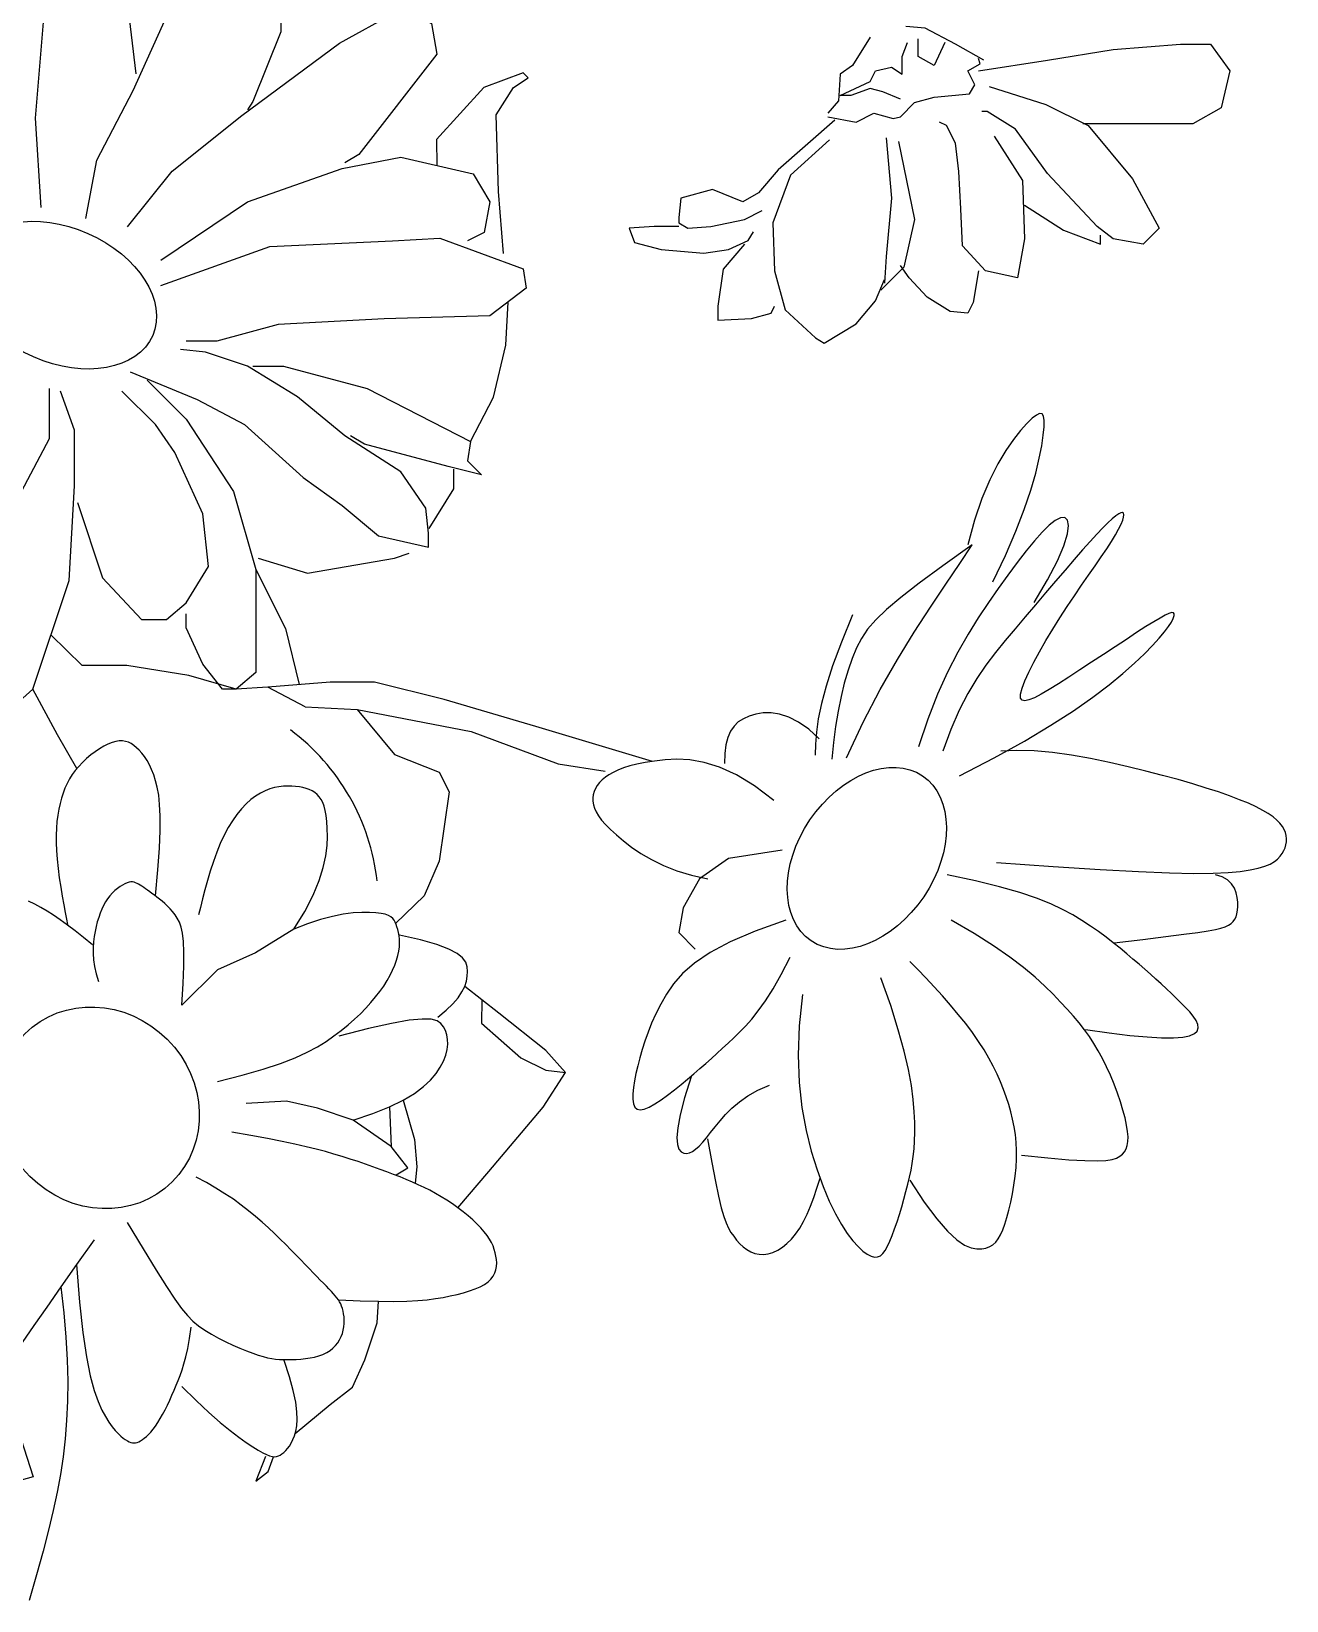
# Model space of a CAD drawing. Extents: x 83 to 520, y 195 to 710.
# Drawn here: x 371.9 to 520.2, y 319.6 to 505 of the extents above; entities that cross this region are included whole.
import ezdxf

# ---------------------------------------------------------------- set-up
doc = ezdxf.new("R2010")
doc.units = 0
doc.header["$LTSCALE"] = 0.9
doc.header["$MEASUREMENT"] = 0
for name, color, linetype in [('3', 3, 'CONTINUOUS'), ('4', 4, 'CONTINUOUS'), ('7', 7, 'CONTINUOUS')]:
    doc.layers.add(name, color=color, linetype=linetype)

msp = doc.modelspace()

# ---------------------------------------------------------------- linework, layer by layer
at = {"layer": '3'}
for points in [[(474.53, 496.98), (472.44, 497.82), (470.97, 498.24), (468.67, 497.4), (467.41, 497.4), (470.97, 499.07), (471.6, 500.33), (473.48, 500.75), (474.74, 499.91), (474.74, 502), (475.37, 503.67)], [(479.76, 503.67), (478.51, 500.96), (476.62, 502), (476.62, 504.09)], [(427.64, 478.73), (427.05, 486.05), (426.76, 495.12), (428.81, 498.34), (430.57, 499.51), (429.98, 500.09), (425.3, 498.34), (419.73, 492.19), (419.78, 489.12)], [(423.73, 456.55), (426.47, 461.76), (427.93, 467.91), (428.17, 473)], [(418.85, 446.25), (421.78, 450.94), (421.78, 453.28)], [(398.64, 442.74), (404.5, 440.99), (414.75, 442.74), (416.51, 443.33)], [(398.37, 441.42), (401.87, 434.46), (403.48, 427.82)], [(404.21, 425.19), (399.81, 427.53), (396.07, 427.28), (390.45, 428.9), (383.13, 430.07), (377.86, 430.07), (374.17, 433.69)], [(377.25, 417.92), (374.93, 421.88), (372.03, 427.28)], [(410.36, 424.89), (414.76, 419.54), (420.03, 417.49), (421.21, 415.15), (420.03, 406.96), (418.28, 402.86), (414.89, 399.61)], [(422.25, 366), (425.89, 370.28), (432.34, 377.88), (434.97, 381.98), (432.63, 384.61), (427.07, 389), (423.05, 392.17)], [(425.06, 390.58), (425.02, 387.83), (429.7, 383.73), (432.63, 382.27), (434.97, 381.98)], [(403.02, 339.35), (407.15, 342.77), (409.78, 344.82), (411.25, 348.04), (412.71, 352.43), (412.87, 354.96)], [(368.85, 348.17), (369.57, 342.08), (372.07, 334.21), (370.64, 333.85), (368.85, 338.86), (365.99, 341.72)], [(399.53, 336.63), (398.36, 333.7), (399.83, 334.87), (400.46, 336.61)]]:
    msp.add_lwpolyline(points, dxfattribs=at)
msp.add_arc((386.92, 401.67), 25.96, 6.5138, 53.2281, dxfattribs=at)
at = {"layer": '4'}
for points in [[(373.01, 484.19), (372.35, 494.72), (373.67, 510.84), (374, 521.36), (376.97, 524.98), (380.92, 524), (381.58, 521.04), (383.22, 508.2), (384.21, 499.98)], [(378.28, 482.87), (379.6, 489.78), (383.88, 498.01), (388.49, 508.2), (394.09, 517.75), (396.39, 519.72), (398.04, 518.4), (401.33, 514.46), (401.33, 504.92), (398.04, 496.69), (397.38, 495.7)], [(383.22, 481.89), (388.49, 488.47), (396.72, 495.05), (408.25, 503.6), (414.84, 507.22), (417.14, 506.89), (419.12, 505.9), (419.78, 502.28), (410.55, 490.44), (408.91, 489.45)], [(387.17, 477.94), (397.38, 484.85), (408.58, 488.79), (415.49, 490.11), (424.06, 488.14), (426.03, 484.85), (425.37, 481.23), (423.4, 480.24)], [(387.17, 474.98), (400.02, 479.58), (414.51, 480.24), (420.11, 480.57), (429.98, 476.95), (430.31, 474.65), (426.03, 471.36), (413.52, 471.03), (401, 470.37), (393.76, 468.4), (390.14, 468.4)], [(408.91, 457.21), (403.31, 461.82), (397.38, 465.44), (392.44, 467.08), (389.48, 467.41)], [(365.11, 467.08), (360.5, 460.5), (357.86, 452.61), (358.85, 445.7), (362.8, 444.71), (367.74, 447.01), (370.71, 450.63), (374, 456.88), (374, 462.81)], [(398.04, 465.44), (401.66, 465.44), (411.54, 462.81), (423.73, 456.55), (423.4, 454.25), (425.04, 452.61), (421.09, 453.59), (411.21, 456.23), (409.57, 457.21)], [(383.55, 464.78), (391.45, 461.49), (397.05, 458.53), (403.97, 452.28), (408.58, 448.99), (412.86, 445.37), (418.79, 444.05), (418.79, 445.7), (418.46, 448.66), (415.49, 452.94), (408.91, 457.21)], [(385.53, 463.79), (390.14, 459.19), (395.74, 450.63), (398.37, 441.42), (398.37, 429.25), (396.07, 427.28), (394.42, 427.28), (392.11, 430.24), (390.14, 434.51), (390.14, 436.16)], [(362.8, 445.37), (360.83, 435.17), (362.15, 425.63), (363.46, 421.68), (365.77, 421.68), (372.03, 427.28), (376.31, 440.11), (376.97, 451.29), (376.97, 457.87), (375.32, 462.48)], [(377.29, 449.32), (380.26, 440.43), (384.87, 435.5), (387.83, 435.5), (390.14, 437.47), (392.77, 441.75), (392.11, 448), (388.82, 455.24), (386.52, 458.53), (382.56, 462.48)], [(485.44, 439.94), (486.94, 443.08), (488.17, 445.93), (489.16, 448.5), (489.94, 450.79), (490.52, 452.8), (490.94, 454.55), (491.23, 456.04), (491.41, 457.28), (491.51, 458.27), (491.52, 459.01), (491.44, 459.52), (491.26, 459.79), (490.98, 459.84), (490.59, 459.66), (490.09, 459.27), (489.46, 458.66), (488.72, 457.83), (487.88, 456.78), (486.97, 455.47), (486.03, 453.88), (485.09, 452), (484.16, 449.79), (483.3, 447.24), (482.51, 444.32)], [(483, 444.32), (479.53, 441.83), (476.75, 439.78), (474.56, 438.09), (472.88, 436.68), (471.61, 435.46), (470.65, 434.35), (469.93, 433.28), (469.34, 432.14), (468.82, 430.89), (468.34, 429.51), (467.9, 428), (467.51, 426.39), (467.17, 424.67), (466.87, 422.86), (466.62, 420.96), (466.42, 418.99)], [(468.15, 419.16), (470.12, 423.36), (472.14, 427.22), (474.17, 430.77), (476.17, 434.02), (478.09, 436.98), (479.9, 439.67), (481.55, 442.11), (483, 444.32)], [(464.95, 421.42), (463.7, 422.55), (462.49, 423.38), (461.34, 423.96), (460.26, 424.32), (459.24, 424.48), (458.3, 424.47), (457.44, 424.34), (456.66, 424.1), (455.98, 423.79), (455.38, 423.4), (454.88, 422.91), (454.47, 422.31), (454.15, 421.58), (453.92, 420.71), (453.78, 419.69), (453.74, 418.5)], [(386.54, 402.85), (386.81, 405.94), (386.98, 408.5), (387.06, 410.59), (387.07, 412.3), (387.01, 413.67), (386.9, 414.77), (386.74, 415.68), (386.54, 416.46), (386.32, 417.15), (386.07, 417.78), (385.8, 418.35), (385.52, 418.86), (385.23, 419.31), (384.92, 419.71), (384.61, 420.06), (384.29, 420.36), (383.97, 420.62), (383.65, 420.84), (383.32, 421), (382.98, 421.11), (382.62, 421.16), (382.24, 421.16), (381.83, 421.1), (381.39, 420.97), (380.91, 420.78), (380.41, 420.53), (379.9, 420.23), (379.38, 419.89), (378.87, 419.5), (378.37, 419.08), (377.89, 418.63), (377.45, 418.16), (377.05, 417.68), (376.69, 417.19), (376.37, 416.67), (376.08, 416.14), (375.83, 415.58), (375.61, 415), (375.41, 414.4), (375.25, 413.76), (375.1, 413.1), (374.98, 412.4), (374.88, 411.65), (374.81, 410.87), (374.78, 410.03), (374.78, 409.14), (374.82, 408.2), (374.89, 407.18), (375.01, 406.11), (375.16, 405), (375.33, 403.89), (375.51, 402.81), (375.69, 401.8), (375.86, 400.89), (376.01, 400.1), (376.14, 399.48)], [(459.59, 414.11), (457.29, 415.87), (455.15, 417.17), (453.16, 418.07), (451.33, 418.63), (449.65, 418.92), (448.12, 419), (446.73, 418.93), (445.48, 418.78), (444.38, 418.61), (443.4, 418.41), (442.55, 418.2), (441.8, 417.97), (441.15, 417.72), (440.59, 417.45), (440.1, 417.17), (439.67, 416.88), (439.3, 416.56), (438.99, 416.24), (438.72, 415.9), (438.51, 415.55), (438.36, 415.18), (438.25, 414.81), (438.2, 414.43), (438.21, 414.03), (438.27, 413.63), (438.39, 413.22), (438.58, 412.78), (438.86, 412.32), (439.23, 411.82), (439.69, 411.28), (440.27, 410.7), (440.97, 410.05), (441.8, 409.36), (442.76, 408.63), (443.87, 407.88), (445.13, 407.15), (446.54, 406.46), (448.12, 405.83), (449.86, 405.29), (451.78, 404.86)], [(485.89, 406.8), (492.59, 406.32), (498.14, 405.97), (502.67, 405.72), (506.31, 405.58), (509.2, 405.52), (511.47, 405.54), (513.25, 405.62), (514.67, 405.75), (515.84, 405.92), (516.8, 406.12), (517.59, 406.36), (518.21, 406.62), (518.71, 406.91), (519.09, 407.21), (519.39, 407.53), (519.62, 407.86), (519.82, 408.2), (519.97, 408.54), (520.08, 408.89), (520.14, 409.25), (520.16, 409.61), (520.12, 409.97), (520.02, 410.34), (519.87, 410.7), (519.65, 411.07), (519.37, 411.44), (519, 411.81), (518.55, 412.18), (517.99, 412.57), (517.33, 412.96), (516.55, 413.37), (515.64, 413.79), (514.6, 414.22), (513.42, 414.67), (512.1, 415.13), (510.65, 415.6), (509.07, 416.09), (507.35, 416.59), (505.51, 417.09), (503.53, 417.6), (501.43, 418.12), (499.24, 418.62), (496.99, 419.08), (494.74, 419.48), (492.51, 419.79), (490.35, 419.99), (488.29, 420.05), (486.38, 419.96)], [(402.85, 398.92), (404.16, 401.03), (405.15, 402.94), (405.87, 404.66), (406.35, 406.2), (406.65, 407.58), (406.8, 408.8), (406.84, 409.87), (406.81, 410.81), (406.76, 411.63), (406.68, 412.34), (406.57, 412.94), (406.44, 413.46), (406.28, 413.89), (406.09, 414.26), (405.87, 414.57), (405.62, 414.84), (405.34, 415.07), (405.03, 415.26), (404.69, 415.43), (404.33, 415.56), (403.94, 415.66), (403.52, 415.74), (403.08, 415.79), (402.62, 415.82), (402.13, 415.83), (401.63, 415.8), (401.11, 415.74), (400.57, 415.64), (400.03, 415.49), (399.47, 415.28), (398.92, 415), (398.35, 414.65), (397.79, 414.23), (397.23, 413.72), (396.68, 413.14), (396.14, 412.48), (395.62, 411.74), (395.12, 410.92), (394.64, 410.03), (394.18, 409.06), (393.76, 408.01), (393.36, 406.92), (393, 405.79), (392.66, 404.66), (392.36, 403.56), (392.08, 402.49), (391.83, 401.5), (391.6, 400.6)], [(460.56, 408.27), (454.22, 407.29), (450.81, 404.86), (448.86, 401.45), (448.37, 398.52), (450.28, 396.57)], [(389.64, 389.93), (389.8, 392.5), (389.88, 394.57), (389.89, 396.21), (389.83, 397.48), (389.71, 398.45), (389.55, 399.18), (389.34, 399.75), (389.1, 400.21), (388.83, 400.62), (388.54, 401), (388.24, 401.34), (387.93, 401.66), (387.62, 401.95), (387.3, 402.22), (386.99, 402.48), (386.68, 402.71), (386.39, 402.93), (386.11, 403.14), (385.85, 403.34), (385.59, 403.52), (385.35, 403.69), (385.13, 403.84), (384.91, 403.99), (384.71, 404.12), (384.53, 404.23), (384.35, 404.33), (384.17, 404.41), (383.99, 404.47), (383.81, 404.5), (383.61, 404.5), (383.4, 404.47), (383.17, 404.4), (382.91, 404.29), (382.63, 404.14), (382.34, 403.96), (382.04, 403.74), (381.73, 403.49), (381.43, 403.2), (381.14, 402.88), (380.87, 402.52), (380.62, 402.14), (380.39, 401.73), (380.17, 401.28), (379.98, 400.81), (379.81, 400.31), (379.65, 399.79), (379.52, 399.24), (379.39, 398.66), (379.29, 398.06), (379.21, 397.43), (379.16, 396.76), (379.16, 396.06), (379.21, 395.31), (379.33, 394.51), (379.52, 393.65), (379.79, 392.74)], [(496.38, 387.07), (499.19, 386.67), (501.62, 386.38), (503.68, 386.19), (505.39, 386.1), (506.79, 386.09), (507.88, 386.18), (508.7, 386.34), (509.26, 386.58), (509.59, 386.89), (509.72, 387.26), (509.66, 387.68), (509.46, 388.14), (509.13, 388.63), (508.71, 389.15), (508.21, 389.69), (507.67, 390.24), (507.12, 390.79), (506.55, 391.34), (505.96, 391.89), (505.35, 392.45), (504.72, 393.02), (504.07, 393.59), (503.41, 394.18), (502.72, 394.79), (502, 395.4), (501.26, 396.03), (500.49, 396.67), (499.68, 397.32), (498.83, 397.97), (497.93, 398.63), (496.98, 399.29), (495.97, 399.94), (494.89, 400.6), (493.69, 401.25), (492.29, 401.9), (490.62, 402.57), (488.64, 403.24), (486.25, 403.92), (483.41, 404.62), (480.04, 405.34)], [(499.79, 397.3), (503.18, 397.72), (505.89, 398.05), (508.02, 398.32), (509.66, 398.55), (510.87, 398.73), (511.76, 398.9), (512.4, 399.05), (512.88, 399.21), (513.27, 399.39), (513.59, 399.59), (513.84, 399.82), (514.04, 400.09), (514.19, 400.4), (514.29, 400.75), (514.35, 401.15), (514.38, 401.61), (514.38, 402.12), (514.33, 402.67), (514.21, 403.23), (513.99, 403.78), (513.66, 404.29), (513.19, 404.74), (512.55, 405.1), (511.74, 405.34)], [(379.09, 397.09), (378.03, 397.94), (377.04, 398.71), (376.13, 399.39), (375.28, 400.01), (374.48, 400.56), (373.71, 401.04), (372.97, 401.48), (372.25, 401.87), (371.53, 402.22)], [(393.85, 380.94), (396.77, 381.66), (399.23, 382.37), (401.29, 383.05), (403.01, 383.72), (404.44, 384.38), (405.65, 385.03), (406.69, 385.67), (407.61, 386.32), (408.47, 386.97), (409.28, 387.63), (410.03, 388.29), (410.73, 388.94), (411.38, 389.6), (411.98, 390.26), (412.53, 390.92), (413.02, 391.57), (413.48, 392.21), (413.88, 392.85), (414.23, 393.48), (414.54, 394.1), (414.79, 394.69), (415, 395.27), (415.16, 395.82), (415.27, 396.34), (415.34, 396.84), (415.36, 397.3), (415.35, 397.74), (415.3, 398.14), (415.24, 398.52), (415.15, 398.87), (415.05, 399.19), (414.95, 399.48), (414.84, 399.75), (414.71, 399.99), (414.55, 400.2), (414.33, 400.39), (414.04, 400.55), (413.66, 400.68), (413.17, 400.79), (412.56, 400.86), (411.8, 400.91), (410.9, 400.9), (409.87, 400.84), (408.71, 400.69), (407.42, 400.44), (406.01, 400.08), (404.49, 399.57), (402.85, 398.92)], [(402.85, 398.92), (402.85, 398.92), (398.35, 396.11), (393.85, 394.14), (389.64, 389.93)], [(461.01, 399.98), (457.36, 398.7), (454.4, 397.43), (452.05, 396.16), (450.2, 394.91), (448.79, 393.67), (447.71, 392.45), (446.88, 391.25), (446.22, 390.07), (445.65, 388.93), (445.14, 387.82), (444.71, 386.74), (444.33, 385.7), (444, 384.69), (443.73, 383.71), (443.49, 382.77), (443.29, 381.87), (443.13, 381.01), (443, 380.21), (442.93, 379.48), (442.93, 378.84), (443, 378.31), (443.16, 377.91), (443.41, 377.66), (443.78, 377.57), (444.26, 377.66), (444.85, 377.9), (445.52, 378.28), (446.25, 378.76), (447.02, 379.32), (447.82, 379.93), (448.61, 380.58), (449.39, 381.22), (450.13, 381.85), (450.85, 382.46), (451.53, 383.06), (452.2, 383.66), (452.86, 384.25), (453.52, 384.85), (454.17, 385.47), (454.84, 386.1), (455.52, 386.75), (456.22, 387.48), (456.96, 388.31), (457.74, 389.29), (458.58, 390.47), (459.48, 391.89), (460.45, 393.58), (461.5, 395.6)], [(488.82, 372.21), (491.94, 371.9), (494.42, 371.69), (496.33, 371.58), (497.77, 371.55), (498.81, 371.6), (499.55, 371.71), (500.06, 371.88), (500.44, 372.09), (500.75, 372.33), (501, 372.62), (501.2, 372.97), (501.33, 373.37), (501.41, 373.85), (501.42, 374.4), (501.37, 375.04), (501.25, 375.78), (501.07, 376.62), (500.82, 377.55), (500.52, 378.54), (500.17, 379.57), (499.77, 380.62), (499.34, 381.66), (498.89, 382.68), (498.41, 383.66), (497.91, 384.57), (497.39, 385.43), (496.85, 386.25), (496.26, 387.05), (495.64, 387.84), (494.97, 388.64), (494.24, 389.46), (493.45, 390.32), (492.58, 391.23), (491.6, 392.21), (490.45, 393.25), (489.09, 394.39), (487.46, 395.62), (485.53, 396.95), (483.23, 398.4), (480.52, 399.98)], [(419.87, 388.52), (420.87, 389.34), (421.66, 390.11), (422.28, 390.83), (422.73, 391.52), (423.05, 392.17), (423.25, 392.78), (423.35, 393.37), (423.38, 393.93), (423.35, 394.48), (423.18, 395.01), (422.81, 395.53), (422.17, 396.05), (421.18, 396.57), (419.77, 397.1), (417.85, 397.65), (415.37, 398.22)], [(475.65, 369.29), (477.35, 366.69), (478.83, 364.7), (480.1, 363.25), (481.19, 362.24), (482.11, 361.61), (482.9, 361.27), (483.57, 361.15), (484.14, 361.16), (484.64, 361.26), (485.08, 361.42), (485.46, 361.65), (485.79, 361.96), (486.09, 362.35), (486.36, 362.83), (486.62, 363.41), (486.86, 364.09), (487.11, 364.87), (487.34, 365.74), (487.57, 366.68), (487.77, 367.67), (487.94, 368.7), (488.09, 369.74), (488.19, 370.78), (488.25, 371.8), (488.25, 372.79), (488.2, 373.74), (488.11, 374.67), (487.97, 375.58), (487.79, 376.47), (487.57, 377.35), (487.32, 378.23), (487.03, 379.11), (486.71, 380), (486.35, 380.9), (485.95, 381.81), (485.49, 382.74), (484.98, 383.69), (484.41, 384.67), (483.77, 385.67), (483.04, 386.7), (482.24, 387.77), (481.37, 388.86), (480.45, 389.95), (479.5, 391.04), (478.52, 392.12), (477.55, 393.16), (476.58, 394.16), (475.65, 395.11)], [(462.97, 391.21), (462.57, 387.5), (462.45, 384.04), (462.58, 380.83), (462.9, 377.87), (463.39, 375.16), (463.99, 372.69), (464.68, 370.48), (465.4, 368.51), (466.13, 366.79), (466.86, 365.31), (467.56, 364.04), (468.25, 362.98), (468.9, 362.11), (469.52, 361.42), (470.09, 360.89), (470.61, 360.52), (471.07, 360.28), (471.47, 360.17), (471.83, 360.2), (472.16, 360.34), (472.46, 360.61), (472.74, 360.98), (473.02, 361.47), (473.29, 362.06), (473.57, 362.74), (473.85, 363.51), (474.13, 364.34), (474.41, 365.22), (474.68, 366.12), (474.94, 367.03), (475.18, 367.93), (475.4, 368.8), (475.6, 369.63), (475.78, 370.44), (475.93, 371.25), (476.05, 372.08), (476.14, 372.96), (476.2, 373.9), (476.23, 374.93), (476.22, 376.07), (476.16, 377.34), (476.04, 378.79), (475.82, 380.44), (475.47, 382.34), (474.97, 384.53), (474.28, 387.04), (473.38, 389.9), (472.23, 393.16)], [(409.87, 376.36), (412.21, 377.14), (414.17, 377.93), (415.8, 378.72), (417.13, 379.52), (418.19, 380.32), (419.03, 381.1), (419.68, 381.87), (420.17, 382.62), (420.55, 383.35), (420.81, 384.04), (420.98, 384.7), (421.05, 385.33), (421.03, 385.91), (420.94, 386.46), (420.77, 386.95), (420.55, 387.4), (420.25, 387.79), (419.79, 388.09), (419.09, 388.28), (418.02, 388.31), (416.5, 388.16), (414.42, 387.79), (411.69, 387.18), (408.2, 386.28)], [(449.8, 381.47), (449.02, 378.99), (448.51, 377.01), (448.23, 375.47), (448.13, 374.31), (448.19, 373.48), (448.37, 372.94), (448.63, 372.61), (448.94, 372.45), (449.27, 372.42), (449.61, 372.49), (449.97, 372.67), (450.34, 372.94), (450.75, 373.3), (451.17, 373.75), (451.63, 374.28), (452.11, 374.89), (452.64, 375.56), (453.22, 376.28), (453.87, 377.03), (454.63, 377.78), (455.5, 378.53), (456.52, 379.24), (457.7, 379.9), (459.06, 380.49)], [(414.94, 369.9), (416.34, 370.74), (414.37, 373.27), (409.87, 376.36), (405.66, 377.77), (402, 378.61), (397.22, 378.33)], [(408.19, 355.15), (410.72, 355.02), (412.87, 354.96), (414.68, 354.94), (416.21, 354.97), (417.51, 355.05), (418.62, 355.15), (419.6, 355.28), (420.49, 355.43), (421.34, 355.6), (422.16, 355.78), (422.92, 355.97), (423.63, 356.19), (424.29, 356.42), (424.87, 356.68), (425.38, 356.95), (425.81, 357.26), (426.15, 357.59), (426.42, 357.94), (426.61, 358.31), (426.74, 358.69), (426.81, 359.09), (426.83, 359.49), (426.8, 359.9), (426.75, 360.3), (426.66, 360.7), (426.55, 361.1), (426.4, 361.51), (426.21, 361.91), (425.98, 362.32), (425.69, 362.74), (425.36, 363.18), (424.97, 363.63), (424.52, 364.09), (424.01, 364.57), (423.46, 365.05), (422.87, 365.53), (422.25, 366), (421.61, 366.46), (420.95, 366.91), (420.28, 367.32), (419.61, 367.71), (418.94, 368.08), (418.26, 368.42), (417.57, 368.74), (416.87, 369.05), (416.15, 369.35), (415.42, 369.65), (414.65, 369.95), (413.87, 370.25), (413.05, 370.55), (412.21, 370.86), (411.35, 371.16), (410.45, 371.47), (409.53, 371.77), (408.58, 372.07), (407.6, 372.36), (406.59, 372.65), (405.51, 372.93), (404.32, 373.22), (403, 373.53), (401.49, 373.85), (399.77, 374.19), (397.8, 374.55), (395.53, 374.96)], [(451.75, 374.16), (452.25, 371.36), (452.68, 369.12), (453.05, 367.37), (453.37, 366.02), (453.66, 365), (453.94, 364.22), (454.22, 363.62), (454.51, 363.11), (454.83, 362.64), (455.18, 362.18), (455.56, 361.76), (455.96, 361.39), (456.4, 361.07), (456.85, 360.81), (457.34, 360.62), (457.84, 360.52), (458.37, 360.5), (458.92, 360.58), (459.47, 360.74), (460.03, 361), (460.58, 361.34), (461.12, 361.78), (461.65, 362.3), (462.15, 362.91), (462.63, 363.61), (463.07, 364.39), (463.5, 365.26), (463.9, 366.2), (464.29, 367.23), (464.67, 368.33), (465.04, 369.5), (465.04, 369.51)], [(383.16, 364.28), (385.06, 361.15), (386.59, 358.66), (387.82, 356.71), (388.8, 355.22), (389.61, 354.11), (390.3, 353.27), (390.95, 352.62), (391.62, 352.08), (392.35, 351.57), (393.14, 351.08), (393.97, 350.62), (394.82, 350.18), (395.68, 349.78), (396.5, 349.42), (397.29, 349.1), (398.01, 348.83), (398.66, 348.61), (399.24, 348.44), (399.76, 348.3), (400.25, 348.21), (400.71, 348.14), (401.16, 348.1), (401.62, 348.08), (402.09, 348.08), (402.6, 348.08), (403.13, 348.1), (403.68, 348.14), (404.24, 348.19), (404.79, 348.27), (405.32, 348.38), (405.83, 348.51), (406.31, 348.69), (406.75, 348.9), (407.14, 349.15), (407.49, 349.43), (407.79, 349.74), (408.06, 350.07), (408.28, 350.42), (408.47, 350.79), (408.61, 351.17), (408.71, 351.56), (408.78, 351.95), (408.81, 352.35), (408.82, 352.73), (408.8, 353.11), (408.75, 353.47), (408.69, 353.81), (408.61, 354.12), (408.51, 354.4), (408.4, 354.67), (408.28, 354.91), (408.13, 355.14), (407.96, 355.38), (407.76, 355.61), (407.54, 355.86), (407.3, 356.13), (407.02, 356.43), (406.71, 356.75), (406.37, 357.1), (405.99, 357.48), (405.59, 357.89), (405.16, 358.33), (404.7, 358.81), (404.2, 359.32), (403.68, 359.86), (403.12, 360.44), (402.53, 361.04), (401.91, 361.66), (401.26, 362.3), (400.58, 362.96), (399.86, 363.63), (399.12, 364.3), (398.33, 364.98), (397.51, 365.66), (396.64, 366.33), (395.72, 367.01), (394.73, 367.67), (393.67, 368.33), (392.53, 368.98), (391.31, 369.62)], [(379.26, 362.22), (377.19, 359.3), (375.34, 356.66), (373.67, 354.27), (372.16, 352.09), (370.76, 350.1)], [(377.19, 359.3), (377.55, 354.87), (377.95, 351.27), (378.38, 348.4), (378.82, 346.15), (379.28, 344.42), (379.74, 343.11), (380.19, 342.11), (380.62, 341.34), (381.03, 340.69), (381.42, 340.15), (381.77, 339.7), (382.11, 339.33), (382.42, 339.03), (382.7, 338.8), (382.96, 338.62), (383.2, 338.48), (383.42, 338.37), (383.62, 338.3), (383.81, 338.25), (383.99, 338.23), (384.17, 338.25), (384.36, 338.3), (384.55, 338.37), (384.75, 338.48), (384.97, 338.62), (385.2, 338.79), (385.45, 339), (385.71, 339.24), (385.98, 339.52), (386.25, 339.85), (386.53, 340.22), (386.81, 340.63), (387.09, 341.1), (387.37, 341.6), (387.65, 342.13), (387.93, 342.69), (388.2, 343.27), (388.46, 343.86), (388.72, 344.45), (388.97, 345.04), (389.21, 345.61), (389.44, 346.21), (389.67, 346.86), (389.89, 347.58), (390.11, 348.42), (390.33, 349.4), (390.54, 350.56), (390.75, 351.92)], [(375.34, 356.66), (375.68, 353.6), (375.93, 350.74), (376.08, 348.06), (376.15, 345.54), (376.12, 343.16), (376.02, 340.89), (375.85, 338.7), (375.61, 336.59), (375.3, 334.51), (374.92, 332.41), (374.45, 330.24), (373.9, 327.93), (373.24, 325.43), (372.48, 322.67), (371.59, 319.61)], [(389.62, 344.9), (391.32, 343.24), (392.83, 341.83), (394.17, 340.66), (395.34, 339.69), (396.36, 338.9), (397.25, 338.27), (398.01, 337.77), (398.65, 337.38), (399.19, 337.08), (399.64, 336.86), (400.01, 336.71), (400.33, 336.62), (400.59, 336.59), (400.83, 336.62), (401.04, 336.69), (401.25, 336.79), (401.46, 336.93), (401.68, 337.11), (401.91, 337.32), (402.13, 337.57), (402.34, 337.87), (402.55, 338.22), (402.75, 338.63), (402.94, 339.09), (403.1, 339.62), (403.22, 340.24), (403.28, 341), (403.24, 341.92), (403.09, 343.05), (402.8, 344.41), (402.35, 346.04), (401.72, 347.99)]]:
    msp.add_lwpolyline(points, dxfattribs=at)
at = {"layer": '7'}
for points in [[(470.97, 504.3), (468.88, 500.96), (467.41, 499.91), (467.2, 496.77), (465.95, 495.31)], [(484.37, 501.58), (481.02, 503.47), (477.46, 505.35), (475.16, 505.56)], [(483.74, 500.33), (491.9, 501.59), (499.65, 502.84), (507.6, 503.47), (511.16, 503.47), (513.46, 500.33), (512.42, 495.94), (509.07, 494.06), (501.32, 494.06), (498.18, 494.06), (496.09, 494.06)], [(465.95, 494.89), (469.3, 494.26), (471.39, 495.31), (473.69, 494.68), (474.53, 494.89), (476.2, 496.56), (478.51, 497.19), (482.69, 497.61), (483.32, 498.66), (482.48, 500.33), (483.95, 501.16), (483.74, 501.79)], [(485, 498.45), (491.69, 496.36), (496.72, 493.85), (501.95, 487.58), (505.09, 481.72), (503.21, 479.84), (499.65, 480.47), (497.76, 481.93), (491.9, 488.2), (488.14, 493.43), (484.79, 495.52), (484.16, 495.52)], [(466.78, 494.48), (460.09, 488.62), (457.78, 485.9), (455.9, 484.86), (452.34, 486.32), (448.57, 485.28), (448.36, 482.98), (448.36, 482.35), (449.41, 481.72), (452.13, 481.93), (456.11, 482.77), (458.2, 483.81)], [(485.62, 492.6), (488.97, 487.37), (489.18, 480.47), (488.35, 475.87), (484.58, 476.7), (481.86, 479.63), (481.65, 484.02), (481.44, 488.41), (481.02, 491.76), (479.97, 493.85), (479.13, 494.27)], [(466.16, 492.18), (461.55, 487.99), (459.46, 482.35), (459.67, 476.7), (460.92, 472.1), (464.48, 468.76), (465.53, 468.13), (469.3, 470.43), (471.6, 473.15), (472.65, 475.66)], [(474.32, 491.97), (476.2, 482.77), (474.95, 477.12), (472.23, 474.4)], [(472.86, 492.39), (473.48, 485.28), (472.86, 478.38), (472.65, 475.24)], [(489.18, 484.44), (493.79, 481.51), (498.18, 479.84), (498.18, 480.89), (498.18, 480.89)], [(448.36, 481.93), (445.43, 481.93), (442.5, 481.72), (443.13, 480.05), (446.27, 479.21), (451.3, 478.79), (454.23, 479.21), (456.53, 480.26), (457.16, 481.3)], [(456.11, 479.84), (453.6, 476.91), (452.97, 472.52), (452.97, 470.85), (456.95, 471.06), (459.25, 471.68), (459.67, 472.52)], [(483.74, 476.7), (483.11, 472.94), (482.48, 471.68), (480.39, 471.89), (477.67, 473.57), (475.58, 475.87), (474.53, 477.33)], [(490.32, 437.5), (491.91, 440.19), (493.07, 442.42), (493.85, 444.22), (494.27, 445.61), (494.4, 446.61), (494.28, 447.25), (493.94, 447.55), (493.45, 447.53), (492.82, 447.22), (492.1, 446.65), (491.27, 445.83), (490.36, 444.81), (489.38, 443.61), (488.33, 442.24), (487.23, 440.76), (486.09, 439.17), (484.92, 437.5), (483.72, 435.71), (482.52, 433.78), (481.31, 431.65), (480.11, 429.29), (478.93, 426.67), (477.78, 423.73), (476.66, 420.45)], [(481.5, 417.04), (485.61, 419.16), (489.2, 421.15), (492.3, 423.01), (494.97, 424.73), (497.25, 426.33), (499.18, 427.79), (500.81, 429.14), (502.19, 430.35), (503.35, 431.45), (504.32, 432.43), (505.11, 433.29), (505.73, 434.04), (506.2, 434.68), (506.54, 435.21), (506.75, 435.63), (506.86, 435.96), (506.88, 436.18), (506.79, 436.3), (506.59, 436.32), (506.26, 436.22), (505.81, 436.01), (505.2, 435.68), (504.45, 435.23), (503.53, 434.66), (502.44, 433.96), (501.22, 433.16), (499.9, 432.29), (498.52, 431.38), (497.12, 430.46), (495.74, 429.55), (494.43, 428.7), (493.21, 427.92), (492.12, 427.24), (491.17, 426.69), (490.37, 426.27), (489.72, 426), (489.23, 425.89), (488.9, 425.97), (488.73, 426.23), (488.73, 426.7), (488.91, 427.38), (489.24, 428.26), (489.71, 429.29), (490.29, 430.45), (490.97, 431.7), (491.72, 433.02), (492.53, 434.36), (493.37, 435.71), (494.23, 437.04), (495.09, 438.32), (495.93, 439.56), (496.75, 440.74), (497.53, 441.85), (498.25, 442.9), (498.9, 443.86), (499.46, 444.73), (499.93, 445.5), (500.31, 446.17), (500.59, 446.75), (500.79, 447.23), (500.9, 447.6), (500.93, 447.88), (500.88, 448.06), (500.77, 448.14), (500.58, 448.12), (500.32, 447.99), (499.98, 447.76), (499.56, 447.41), (499.05, 446.94), (498.44, 446.33), (497.75, 445.6), (496.94, 444.73), (496.04, 443.72), (495.05, 442.58), (493.98, 441.34), (492.85, 440.03), (491.68, 438.66), (490.49, 437.25), (489.28, 435.83), (488.08, 434.41), (486.91, 433.02), (485.76, 431.61), (484.63, 430.13), (483.54, 428.53), (482.48, 426.76), (481.46, 424.78), (480.49, 422.53), (479.55, 419.96)], [(468.86, 436.04), (467.55, 432.81), (466.52, 430.03), (465.75, 427.63), (465.2, 425.57), (464.83, 423.77), (464.6, 422.2), (464.49, 420.79), (464.47, 419.47)], [(445.25, 418.75), (431.45, 422.85), (420.61, 426.07), (412.41, 428.11), (407.14, 428.11), (399.81, 427.53)], [(404.21, 425.19), (410.36, 424.89), (423.83, 422.26), (434.08, 418.46), (439.65, 417.58)], [(415.8, 378.72), (417.11, 374.08), (417.4, 370.86), (417.22, 368.9)], [(414.17, 377.93), (414.37, 373.27)]]:
    msp.add_lwpolyline(points, dxfattribs=at)
for centre, major_axis, ratio in [((375.32, 473.82), (-10.87, 4.77), 0.671827), ((470.56, 407.29), (6.58, 9.75), 0.688921), ((379.79, 377.82), (-8.72, 8.74), 0.928773)]:
    msp.add_ellipse(centre, major_axis=major_axis, ratio=ratio, dxfattribs=at)

doc.saveas('drawing.dxf')
